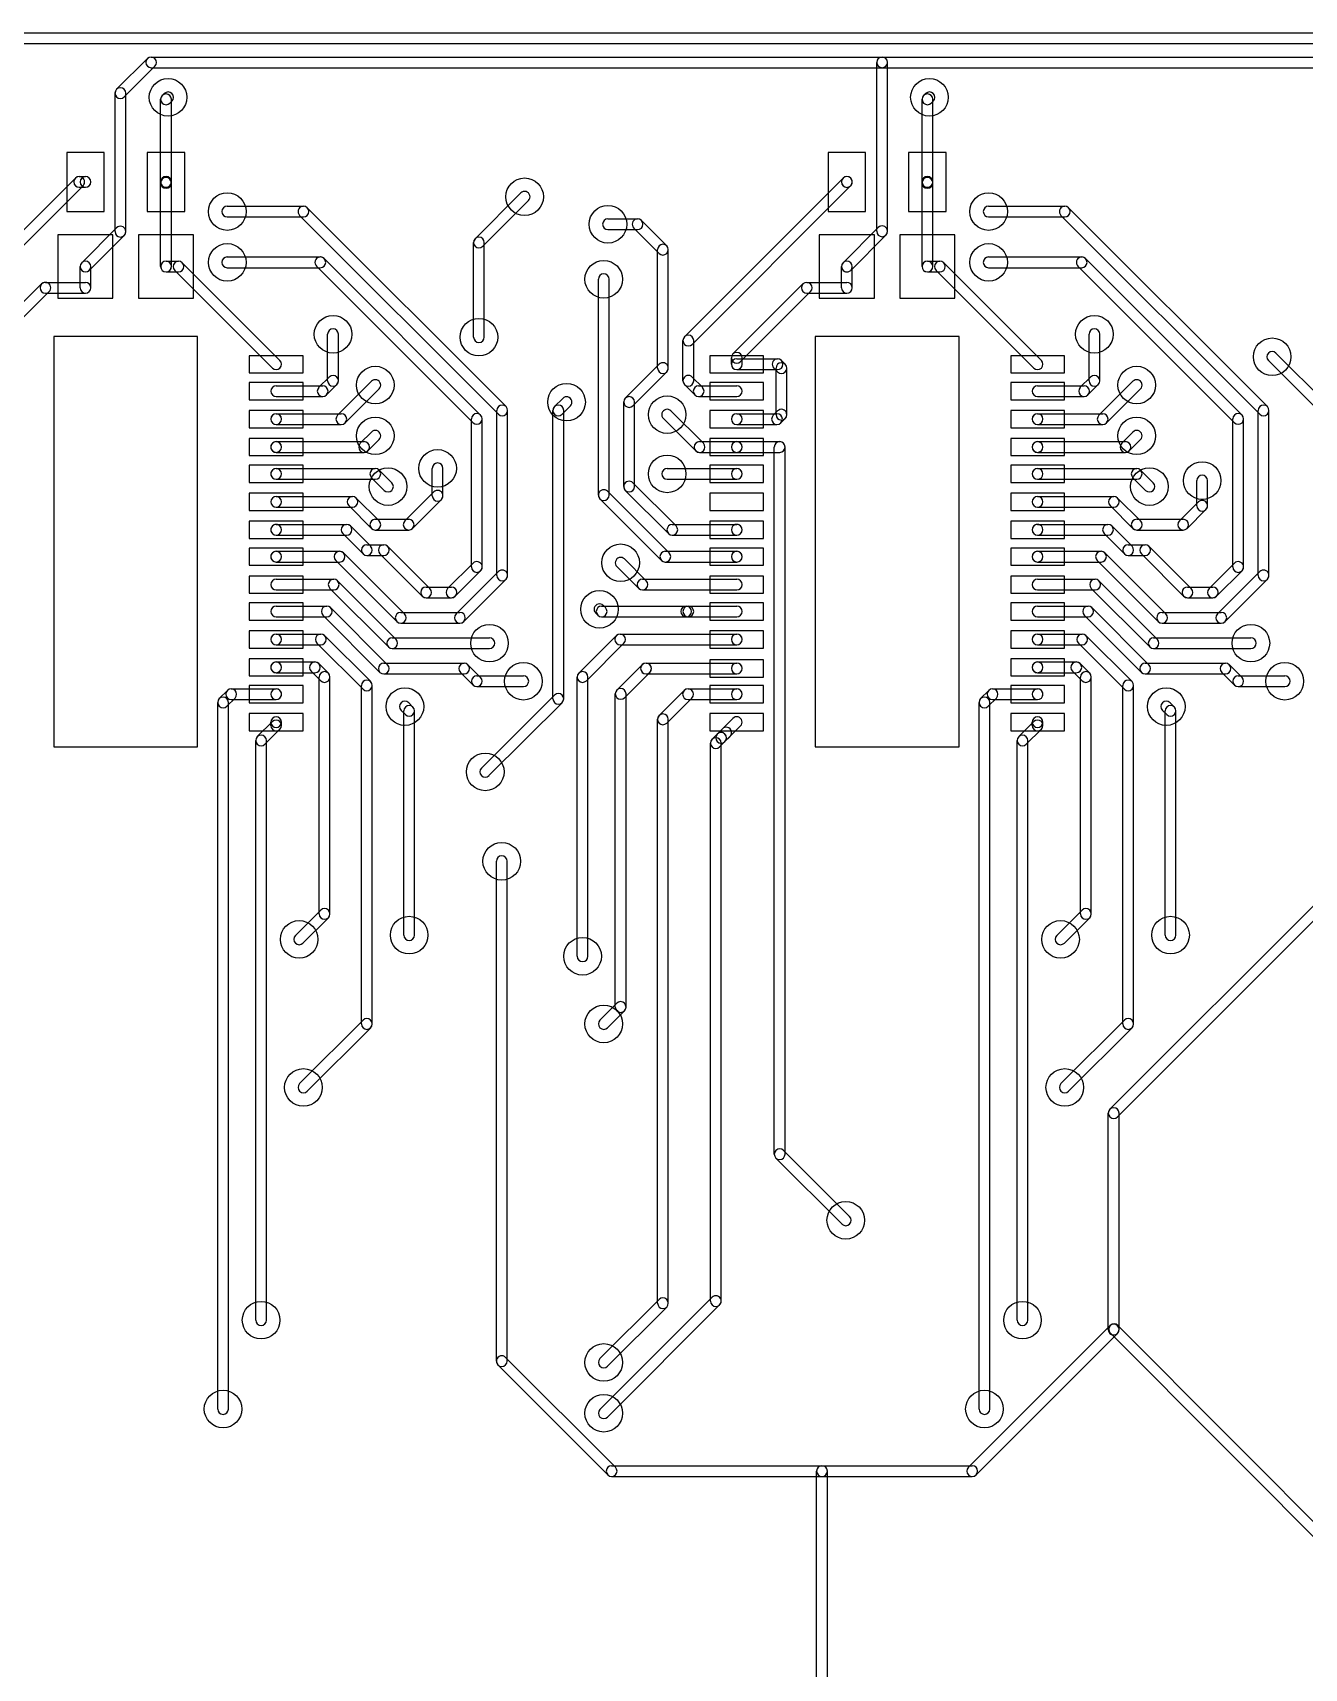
# Model space of a CAD drawing. Extents: x 67 to 209, y -168 to -95.
# Drawn here: x 101.8 to 131.86, y -133.63 to -94.97 of the extents above; entities that cross this region are included whole.
import ezdxf

# ---------------------------------------------------------------- set-up
doc = ezdxf.new("R2010")
doc.units = 0
doc.header["$MEASUREMENT"] = 0
doc.layers.add('BLACK', color=250, linetype='CONTINUOUS')

msp = doc.modelspace()

# ---------------------------------------------------------------- linework, layer by layer
at = {"layer": 'BLACK'}
for p, q in [((95.1, -94.973), (195.4, -94.973)), ((95.1, -95.227), (195.4, -95.227)), ((103.783, -96.3104), (104.511, -95.5847)), ((103.962, -96.4903), (104.69, -95.7646)), ((104.6, -95.5471), (121.881, -95.5471)), ((104.6, -95.8011), (121.881, -95.8011)), ((121.754, -99.6666), (121.754, -95.6741)), ((121.881, -95.5471), (139.246, -95.5471)), ((121.881, -95.8011), (139.246, -95.8011)), ((122.008, -99.6666), (122.008, -95.6741)), ((103.746, -99.6742), (103.746, -96.4009)), ((104, -99.6742), (104, -96.4009)), ((104.825, -98.5), (104.825, -96.5475)), ((104.91, -96.4098), (104.863, -96.4574)), ((105.089, -96.5901), (105.042, -96.6377)), ((105.079, -98.5), (105.079, -96.5475)), ((122.825, -98.5), (122.825, -96.5475)), ((122.91, -96.4098), (122.863, -96.4574)), ((123.089, -96.5901), (123.042, -96.6377)), ((123.079, -98.5), (123.079, -96.5475)), ((103.492, -97.8015), (102.603, -97.8015)), ((102.603, -97.8015), (102.603, -99.1985)), ((103.492, -99.1985), (103.492, -97.8015)), ((105.397, -97.8015), (104.508, -97.8015)), ((104.508, -97.8015), (104.508, -99.1985)), ((105.397, -99.1985), (105.397, -97.8015)), ((121.492, -97.8015), (120.603, -97.8015)), ((120.603, -97.8015), (120.603, -99.1985)), ((121.492, -99.1985), (121.492, -97.8015)), ((123.397, -97.8015), (122.508, -97.8015)), ((122.508, -97.8015), (122.508, -99.1985)), ((123.397, -99.1985), (123.397, -97.8015)), ((99.2102, -102.01), (102.81, -98.4102)), ((102.9, -98.373), (103.048, -98.373)), ((103.048, -98.373), (103.048, -98.373)), ((104.825, -98.5116), (104.825, -98.5)), ((104.825, -98.5116), (104.825, -98.5)), ((104.825, -98.5232), (104.825, -98.5116)), ((104.825, -98.5232), (104.825, -98.5116)), ((104.825, -98.5237), (104.825, -98.5232)), ((104.825, -98.5237), (104.825, -98.5232)), ((104.825, -100.5), (104.825, -98.5237)), ((104.826, -98.5111), (104.826, -98.5)), ((104.862, -98.4218), (104.863, -98.4213)), ((105.079, -98.5116), (105.079, -98.5)), ((105.079, -98.5116), (105.079, -98.5)), ((105.079, -98.5232), (105.079, -98.5116)), ((105.079, -98.5232), (105.079, -98.5116)), ((105.079, -98.5237), (105.079, -98.5232)), ((105.079, -98.5237), (105.079, -98.5232)), ((105.079, -100.5), (105.079, -98.5237)), ((105.08, -98.5111), (105.08, -98.5)), ((117.21, -102.158), (120.958, -98.4107)), ((120.921, -98.5005), (120.921, -98.5)), ((120.958, -98.4107), (120.958, -98.4102)), ((121.175, -98.5005), (121.175, -98.5)), ((122.825, -98.5116), (122.825, -98.5)), ((122.825, -98.5116), (122.825, -98.5)), ((122.825, -98.5232), (122.825, -98.5116)), ((122.825, -98.5232), (122.825, -98.5116)), ((122.825, -98.5237), (122.825, -98.5232)), ((122.825, -98.5237), (122.825, -98.5232)), ((122.825, -100.5), (122.825, -98.5237)), ((122.826, -98.5111), (122.826, -98.5)), ((122.862, -98.4218), (122.863, -98.4213)), ((123.079, -98.5116), (123.079, -98.5)), ((123.079, -98.5116), (123.079, -98.5)), ((123.079, -98.5232), (123.079, -98.5116)), ((123.079, -98.5232), (123.079, -98.5116)), ((123.079, -98.5237), (123.079, -98.5232)), ((123.079, -98.5237), (123.079, -98.5232)), ((123.079, -100.5), (123.079, -98.5237)), ((123.08, -98.5111), (123.08, -98.5)), ((99.3898, -102.19), (102.99, -98.5898)), ((102.9, -98.627), (103.048, -98.627)), ((103.048, -98.627), (103.048, -98.627)), ((105.042, -98.6014), (105.042, -98.6009)), ((112.26, -99.8411), (113.34, -98.761)), ((112.44, -100.021), (113.52, -98.9406)), ((117.39, -102.338), (121.137, -98.5903)), ((121.137, -98.5903), (121.138, -98.5898)), ((123.042, -98.6014), (123.042, -98.6009)), ((102.603, -99.1985), (103.492, -99.1985)), ((104.508, -99.1985), (105.397, -99.1985)), ((106.4, -99.073), (108.2, -99.073)), ((106.4, -99.327), (108.2, -99.327)), ((112.81, -103.99), (108.11, -99.2898)), ((112.99, -103.81), (108.29, -99.1102)), ((120.603, -99.1985), (121.492, -99.1985)), ((122.508, -99.1985), (123.397, -99.1985)), ((124.4, -99.073), (126.2, -99.073)), ((124.4, -99.327), (126.2, -99.327)), ((130.81, -103.99), (126.11, -99.2898)), ((130.99, -103.81), (126.29, -99.1102)), ((102.958, -100.41), (103.783, -99.5846)), ((115.4, -99.373), (116.1, -99.373)), ((115.4, -99.627), (116.1, -99.627)), ((116.61, -100.19), (116.01, -99.5898)), ((116.79, -100.01), (116.19, -99.4102)), ((121.79, -99.5763), (120.959, -100.411)), ((103.698, -99.7507), (102.397, -99.7507)), ((102.397, -99.7507), (102.397, -101.249)), ((103.138, -100.59), (103.963, -99.7642)), ((103.698, -101.249), (103.698, -99.7507)), ((105.603, -99.7507), (104.302, -99.7507)), ((104.302, -99.7507), (104.302, -101.249)), ((105.603, -101.249), (105.603, -99.7507)), ((112.223, -102.168), (112.223, -99.931)), ((112.477, -102.168), (112.477, -99.931)), ((116.573, -102.9), (116.573, -100.1)), ((116.827, -102.9), (116.827, -100.1)), ((121.698, -99.7507), (120.397, -99.7507)), ((120.397, -99.7507), (120.397, -101.249)), ((121.97, -99.7556), (121.139, -100.59)), ((121.698, -101.249), (121.698, -99.7507)), ((123.603, -99.7507), (122.302, -99.7507)), ((122.302, -99.7507), (122.302, -101.249)), ((123.603, -101.249), (123.603, -99.7507)), ((102.921, -101), (102.921, -100.5)), ((103.048, -100.373), (103.048, -100.373)), ((103.175, -101), (103.175, -100.5)), ((104.952, -100.373), (104.953, -100.373)), ((104.953, -100.373), (105.247, -100.373)), ((105.337, -100.41), (107.646, -102.719)), ((106.4, -100.273), (108.6, -100.273)), ((112.21, -104.19), (108.51, -100.49)), ((112.39, -104.01), (108.69, -100.31)), ((120.921, -101), (120.921, -100.5)), ((121.048, -100.373), (121.048, -100.373)), ((121.175, -101), (121.175, -100.5)), ((122.952, -100.373), (122.953, -100.373)), ((122.953, -100.373), (123.247, -100.373)), ((123.337, -100.41), (125.646, -102.719)), ((124.4, -100.273), (126.6, -100.273)), ((130.21, -104.19), (126.51, -100.49)), ((130.39, -104.01), (126.69, -100.31)), ((102.1, -100.873), (103.048, -100.873)), ((103.048, -100.627), (103.048, -100.627)), ((104.952, -100.627), (104.953, -100.627)), ((104.953, -100.627), (105.247, -100.627)), ((105.157, -100.59), (107.466, -102.899)), ((106.4, -100.527), (108.6, -100.527)), ((115.173, -105.9), (115.173, -100.8)), ((115.427, -105.9), (115.427, -100.8)), ((120.1, -100.873), (121.048, -100.873)), ((121.048, -100.627), (121.048, -100.627)), ((122.952, -100.627), (122.953, -100.627)), ((122.953, -100.627), (123.247, -100.627)), ((123.157, -100.59), (125.466, -102.899)), ((124.4, -100.527), (126.6, -100.527)), ((100.354, -102.566), (102.01, -100.91)), ((100.534, -102.746), (102.19, -101.09)), ((102.1, -101.127), (103.048, -101.127)), ((102.397, -101.249), (103.698, -101.249)), ((104.302, -101.249), (105.603, -101.249)), ((120.01, -100.91), (118.354, -102.566)), ((120.19, -101.09), (118.534, -102.746)), ((120.1, -101.127), (121.048, -101.127)), ((120.397, -101.249), (121.698, -101.249)), ((122.302, -101.249), (123.603, -101.249)), ((105.7, -102.15), (102.3, -102.15)), ((102.3, -102.15), (102.3, -111.85)), ((105.7, -111.85), (105.7, -102.15)), ((108.773, -103.2), (108.773, -102.1)), ((109.027, -103.2), (109.027, -102.1)), ((117.173, -103.2), (117.173, -102.248)), ((117.427, -103.2), (117.427, -102.248)), ((123.7, -102.15), (120.3, -102.15)), ((120.3, -102.15), (120.3, -111.85)), ((123.7, -111.85), (123.7, -102.15)), ((126.773, -103.2), (126.773, -102.1)), ((127.027, -103.2), (127.027, -102.1)), ((108.191, -102.606), (106.921, -102.606)), ((106.921, -102.606), (106.921, -103.012)), ((108.191, -103.012), (108.191, -102.606)), ((115.81, -103.61), (116.61, -102.81)), ((119.079, -102.606), (117.809, -102.606)), ((117.809, -102.606), (117.809, -103.012)), ((118.317, -102.809), (118.317, -102.656)), ((118.444, -102.682), (119.409, -102.682)), ((118.571, -102.809), (118.571, -102.656)), ((119.079, -103.012), (119.079, -102.606)), ((119.59, -102.81), (119.499, -102.719)), ((126.191, -102.606), (124.921, -102.606)), ((124.921, -102.606), (124.921, -103.012)), ((126.191, -103.012), (126.191, -102.606)), ((131.013, -102.723), (132.203, -103.909)), ((131.192, -102.543), (132.382, -103.729)), ((106.921, -103.012), (108.191, -103.012)), ((108.81, -103.11), (108.566, -103.354)), ((115.99, -103.79), (116.79, -102.99)), ((117.634, -103.354), (117.39, -103.11)), ((117.809, -103.012), (119.079, -103.012)), ((118.444, -102.936), (119.409, -102.936)), ((119.41, -102.99), (119.319, -102.899)), ((119.373, -104), (119.373, -102.9)), ((119.627, -104), (119.627, -102.9)), ((124.921, -103.012), (126.191, -103.012)), ((126.81, -103.11), (126.566, -103.354)), ((108.191, -103.241), (106.921, -103.241)), ((106.921, -103.241), (106.921, -103.647)), ((107.556, -103.317), (108.656, -103.317)), ((107.556, -103.571), (108.656, -103.571)), ((108.191, -103.647), (108.191, -103.241)), ((108.99, -103.29), (108.746, -103.534)), ((109.006, -104.014), (109.81, -103.21)), ((109.186, -104.194), (109.99, -103.39)), ((117.454, -103.534), (117.21, -103.29)), ((117.544, -103.317), (118.444, -103.317)), ((117.544, -103.571), (118.444, -103.571)), ((119.079, -103.241), (117.809, -103.241)), ((117.809, -103.241), (117.809, -103.647)), ((119.079, -103.647), (119.079, -103.241)), ((126.191, -103.241), (124.921, -103.241)), ((124.921, -103.241), (124.921, -103.647)), ((125.556, -103.317), (126.656, -103.317)), ((125.556, -103.571), (126.656, -103.571)), ((126.191, -103.647), (126.191, -103.241)), ((126.99, -103.29), (126.746, -103.534)), ((127.006, -104.014), (127.81, -103.21)), ((127.186, -104.194), (127.99, -103.39)), ((106.921, -103.647), (108.191, -103.647)), ((108.191, -103.901), (106.921, -103.901)), ((106.921, -103.901), (106.921, -104.308)), ((107.556, -103.977), (107.556, -103.977)), ((107.556, -103.977), (109.096, -103.977)), ((108.191, -104.308), (108.191, -103.901)), ((112.773, -107.8), (112.773, -103.9)), ((113.027, -107.8), (113.027, -103.9)), ((114.099, -110.716), (114.099, -103.899)), ((114.136, -103.809), (114.331, -103.614)), ((114.316, -103.989), (114.511, -103.794)), ((114.353, -110.716), (114.353, -103.899)), ((115.773, -105.7), (115.773, -103.7)), ((116.027, -105.7), (116.027, -103.7)), ((117.655, -104.675), (116.89, -103.91)), ((117.809, -103.647), (119.079, -103.647)), ((119.079, -103.901), (117.809, -103.901)), ((117.809, -103.901), (117.809, -104.308)), ((118.444, -103.977), (119.396, -103.977)), ((119.079, -104.308), (119.079, -103.901)), ((119.306, -104.014), (119.41, -103.91)), ((124.921, -103.647), (126.191, -103.647)), ((126.191, -103.901), (124.921, -103.901)), ((124.921, -103.901), (124.921, -104.308)), ((125.556, -103.977), (125.556, -103.977)), ((125.556, -103.977), (127.096, -103.977)), ((126.191, -104.308), (126.191, -103.901)), ((130.773, -107.8), (130.773, -103.9)), ((131.027, -107.8), (131.027, -103.9)), ((106.921, -104.308), (108.191, -104.308)), ((107.467, -104.014), (107.466, -104.015)), ((107.556, -104.231), (107.556, -104.231)), ((107.556, -104.231), (109.096, -104.231)), ((107.646, -104.194), (107.646, -104.194)), ((112.173, -107.6), (112.173, -104.1)), ((112.427, -107.6), (112.427, -104.1)), ((117.475, -104.855), (116.71, -104.09)), ((117.809, -104.308), (119.079, -104.308)), ((118.317, -104.104), (118.317, -104.104)), ((118.444, -104.231), (119.396, -104.231)), ((118.571, -104.104), (118.571, -104.104)), ((119.486, -104.194), (119.59, -104.09)), ((124.921, -104.308), (126.191, -104.308)), ((125.467, -104.014), (125.466, -104.015)), ((125.556, -104.231), (125.556, -104.231)), ((125.556, -104.231), (127.096, -104.231)), ((125.646, -104.194), (125.646, -104.194)), ((130.173, -107.6), (130.173, -104.1)), ((130.427, -107.6), (130.427, -104.1)), ((108.191, -104.562), (106.921, -104.562)), ((106.921, -104.562), (106.921, -104.968)), ((107.556, -104.638), (107.556, -104.638)), ((107.556, -104.638), (109.635, -104.638)), ((107.646, -104.675), (107.646, -104.675)), ((108.191, -104.968), (108.191, -104.562)), ((109.545, -104.675), (109.81, -104.41)), ((109.725, -104.855), (109.99, -104.59)), ((117.565, -104.638), (118.444, -104.638)), ((119.079, -104.562), (117.809, -104.562)), ((117.809, -104.562), (117.809, -104.968)), ((118.354, -104.675), (118.354, -104.675)), ((118.444, -104.638), (118.444, -104.638)), ((118.444, -104.638), (119.46, -104.638)), ((119.079, -104.968), (119.079, -104.562)), ((126.191, -104.562), (124.921, -104.562)), ((124.921, -104.562), (124.921, -104.968)), ((125.556, -104.638), (125.556, -104.638)), ((125.556, -104.638), (127.635, -104.638)), ((125.646, -104.675), (125.646, -104.675)), ((126.191, -104.968), (126.191, -104.562)), ((127.545, -104.675), (127.81, -104.41)), ((127.725, -104.855), (127.99, -104.59)), ((106.921, -104.968), (108.191, -104.968)), ((107.466, -104.855), (107.466, -104.855)), ((107.556, -104.892), (107.556, -104.892)), ((107.556, -104.892), (109.635, -104.892)), ((117.565, -104.892), (118.444, -104.892)), ((117.809, -104.968), (119.079, -104.968)), ((118.444, -104.892), (118.444, -104.892)), ((118.444, -104.892), (119.46, -104.892)), ((118.534, -104.855), (118.534, -104.855)), ((119.333, -121.478), (119.333, -104.765)), ((119.587, -121.478), (119.587, -104.765)), ((124.921, -104.968), (126.191, -104.968)), ((125.466, -104.855), (125.466, -104.855)), ((125.556, -104.892), (125.556, -104.892)), ((125.556, -104.892), (127.635, -104.892)), ((108.191, -105.197), (106.921, -105.197)), ((106.921, -105.197), (106.921, -105.603)), ((107.466, -105.49), (107.466, -105.49)), ((107.556, -105.273), (107.556, -105.273)), ((107.556, -105.273), (109.9, -105.273)), ((107.556, -105.527), (107.556, -105.527)), ((107.556, -105.527), (109.9, -105.527)), ((107.646, -105.31), (107.646, -105.31)), ((108.191, -105.603), (108.191, -105.197)), ((109.81, -105.49), (110.11, -105.79)), ((109.99, -105.31), (110.29, -105.61)), ((111.246, -105.916), (111.246, -105.269)), ((111.5, -105.916), (111.5, -105.269)), ((116.8, -105.273), (118.444, -105.273)), ((116.8, -105.527), (118.444, -105.527)), ((119.079, -105.197), (117.809, -105.197)), ((117.809, -105.197), (117.809, -105.603)), ((118.354, -105.31), (118.354, -105.31)), ((118.444, -105.273), (118.444, -105.273)), ((118.444, -105.527), (118.444, -105.527)), ((118.534, -105.49), (118.534, -105.49)), ((119.079, -105.603), (119.079, -105.197)), ((126.191, -105.197), (124.921, -105.197)), ((124.921, -105.197), (124.921, -105.603)), ((125.466, -105.49), (125.466, -105.49)), ((125.556, -105.273), (125.556, -105.273)), ((125.556, -105.273), (127.9, -105.273)), ((125.556, -105.527), (125.556, -105.527)), ((125.556, -105.527), (127.9, -105.527)), ((125.646, -105.31), (125.646, -105.31)), ((126.191, -105.603), (126.191, -105.197)), ((127.81, -105.49), (128.11, -105.79)), ((127.99, -105.31), (128.29, -105.61)), ((106.921, -105.603), (108.191, -105.603)), ((108.191, -105.857), (106.921, -105.857)), ((106.921, -105.857), (106.921, -106.263)), ((108.191, -106.263), (108.191, -105.857)), ((110.599, -106.51), (111.283, -105.826)), ((116.846, -107.266), (115.39, -105.81)), ((116.831, -106.811), (115.81, -105.79)), ((117.011, -106.631), (115.99, -105.61)), ((117.809, -105.603), (119.079, -105.603)), ((119.079, -105.857), (117.809, -105.857)), ((117.809, -105.857), (117.809, -106.263)), ((119.079, -106.263), (119.079, -105.857)), ((124.921, -105.603), (126.191, -105.603)), ((126.191, -105.857), (124.921, -105.857)), ((124.921, -105.857), (124.921, -106.263)), ((126.191, -106.263), (126.191, -105.857)), ((129.321, -106.152), (129.321, -105.558)), ((129.575, -106.152), (129.575, -105.558)), ((106.921, -106.263), (108.191, -106.263)), ((107.466, -105.97), (107.466, -105.97)), ((107.556, -105.933), (107.556, -105.933)), ((107.556, -105.933), (109.36, -105.933)), ((107.556, -106.187), (107.556, -106.187)), ((107.556, -106.187), (109.36, -106.187)), ((107.646, -106.15), (107.646, -106.15)), ((109.27, -106.15), (109.81, -106.69)), ((109.45, -105.97), (109.99, -106.51)), ((110.779, -106.69), (111.463, -106.006)), ((116.666, -107.446), (115.21, -105.99)), ((117.809, -106.263), (119.079, -106.263)), ((124.921, -106.263), (126.191, -106.263)), ((125.466, -105.97), (125.466, -105.97)), ((125.556, -105.933), (125.556, -105.933)), ((125.556, -105.933), (127.36, -105.933)), ((125.556, -106.187), (125.556, -106.187)), ((125.556, -106.187), (127.36, -106.187)), ((125.646, -106.15), (125.646, -106.15)), ((127.27, -106.15), (127.81, -106.69)), ((127.45, -105.97), (127.99, -106.51)), ((128.91, -106.51), (129.358, -106.062)), ((129.09, -106.69), (129.538, -106.242)), ((108.191, -106.517), (106.921, -106.517)), ((106.921, -106.517), (106.921, -106.924)), ((107.556, -106.594), (107.556, -106.594)), ((107.556, -106.594), (109.221, -106.594)), ((107.646, -106.631), (107.646, -106.631)), ((108.191, -106.924), (108.191, -106.517)), ((109.311, -106.631), (109.79, -107.11)), ((109.9, -106.473), (110.689, -106.473)), ((116.921, -106.594), (118.444, -106.594)), ((119.079, -106.517), (117.809, -106.517)), ((117.809, -106.517), (117.809, -106.924)), ((118.354, -106.631), (118.354, -106.631)), ((118.444, -106.594), (118.444, -106.594)), ((119.079, -106.924), (119.079, -106.517)), ((126.191, -106.517), (124.921, -106.517)), ((124.921, -106.517), (124.921, -106.924)), ((125.556, -106.594), (125.556, -106.594)), ((125.556, -106.594), (127.221, -106.594)), ((125.646, -106.631), (125.646, -106.631)), ((126.191, -106.924), (126.191, -106.517)), ((127.311, -106.631), (127.79, -107.11)), ((127.9, -106.473), (129, -106.473)), ((106.921, -106.924), (108.191, -106.924)), ((107.467, -106.811), (107.466, -106.81)), ((107.556, -106.848), (107.556, -106.848)), ((107.556, -106.848), (109.221, -106.848)), ((109.131, -106.811), (109.61, -107.29)), ((109.7, -107.073), (110.1, -107.073)), ((109.9, -106.727), (110.689, -106.727)), ((116.921, -106.848), (118.444, -106.848)), ((117.809, -106.924), (119.079, -106.924)), ((118.444, -106.848), (118.444, -106.848)), ((118.533, -106.811), (118.534, -106.81)), ((124.921, -106.924), (126.191, -106.924)), ((125.467, -106.811), (125.466, -106.81)), ((125.556, -106.848), (125.556, -106.848)), ((125.556, -106.848), (127.221, -106.848)), ((127.131, -106.811), (127.61, -107.29)), ((127.7, -107.073), (128.1, -107.073)), ((127.9, -106.727), (129, -106.727)), ((108.191, -107.152), (106.921, -107.152)), ((106.921, -107.152), (106.921, -107.559)), ((107.467, -107.446), (107.466, -107.445)), ((107.556, -107.229), (107.556, -107.229)), ((107.556, -107.229), (109.056, -107.229)), ((107.646, -107.266), (107.646, -107.266)), ((108.191, -107.559), (108.191, -107.152)), ((108.966, -107.446), (110.41, -108.89)), ((109.146, -107.266), (110.59, -108.71)), ((109.7, -107.327), (110.1, -107.327)), ((110.01, -107.29), (111.01, -108.29)), ((110.19, -107.11), (111.19, -108.11)), ((116.306, -107.926), (115.79, -107.41)), ((116.756, -107.229), (118.444, -107.229)), ((119.079, -107.152), (117.809, -107.152)), ((117.809, -107.152), (117.809, -107.559)), ((118.354, -107.266), (118.354, -107.266)), ((118.444, -107.229), (118.444, -107.229)), ((118.533, -107.446), (118.534, -107.445)), ((119.079, -107.559), (119.079, -107.152)), ((126.191, -107.152), (124.921, -107.152)), ((124.921, -107.152), (124.921, -107.559)), ((125.467, -107.446), (125.466, -107.445)), ((125.556, -107.229), (125.556, -107.229)), ((125.556, -107.229), (127.056, -107.229)), ((125.646, -107.266), (125.646, -107.266)), ((126.191, -107.559), (126.191, -107.152)), ((126.966, -107.446), (128.41, -108.89)), ((127.146, -107.266), (128.59, -108.71)), ((127.7, -107.327), (128.1, -107.327)), ((128.01, -107.29), (129.01, -108.29)), ((128.19, -107.11), (129.19, -108.11)), ((106.921, -107.559), (108.191, -107.559)), ((108.191, -107.813), (106.921, -107.813)), ((106.921, -107.813), (106.921, -108.219)), ((107.556, -107.483), (107.556, -107.483)), ((107.556, -107.483), (109.056, -107.483)), ((108.191, -108.219), (108.191, -107.813)), ((111.61, -108.11), (112.21, -107.51)), ((111.79, -108.29), (112.39, -107.69)), ((111.81, -108.71), (112.81, -107.71)), ((116.126, -108.106), (115.61, -107.59)), ((116.756, -107.483), (118.444, -107.483)), ((117.809, -107.559), (119.079, -107.559)), ((119.079, -107.813), (117.809, -107.813)), ((117.809, -107.813), (117.809, -108.219)), ((118.444, -107.483), (118.444, -107.483)), ((119.079, -108.219), (119.079, -107.813)), ((124.921, -107.559), (126.191, -107.559)), ((126.191, -107.813), (124.921, -107.813)), ((124.921, -107.813), (124.921, -108.219)), ((125.556, -107.483), (125.556, -107.483)), ((125.556, -107.483), (127.056, -107.483)), ((126.191, -108.219), (126.191, -107.813)), ((129.61, -108.11), (130.21, -107.51)), ((129.79, -108.29), (130.39, -107.69)), ((129.81, -108.71), (130.81, -107.71)), ((106.921, -108.219), (108.191, -108.219)), ((107.556, -107.889), (108.916, -107.889)), ((107.556, -108.143), (108.916, -108.143)), ((108.826, -108.106), (110.21, -109.49)), ((109.006, -107.926), (110.39, -109.31)), ((111.1, -108.073), (111.7, -108.073)), ((111.99, -108.89), (112.99, -107.89)), ((116.216, -107.889), (118.444, -107.889)), ((116.216, -108.143), (118.444, -108.143)), ((117.809, -108.219), (119.079, -108.219)), ((124.921, -108.219), (126.191, -108.219)), ((125.556, -107.889), (126.916, -107.889)), ((125.556, -108.143), (126.916, -108.143)), ((126.826, -108.106), (128.21, -109.49)), ((127.006, -107.926), (128.39, -109.31)), ((129.1, -108.073), (129.7, -108.073)), ((129.99, -108.89), (130.99, -107.89)), ((108.191, -108.448), (106.921, -108.448)), ((106.921, -108.448), (106.921, -108.854)), ((107.556, -108.524), (108.751, -108.524)), ((108.191, -108.854), (108.191, -108.448)), ((108.841, -108.561), (110.19, -109.91)), ((111.1, -108.327), (111.7, -108.327)), ((115.251, -108.524), (117.249, -108.524)), ((115.341, -108.561), (115.29, -108.51)), ((117.249, -108.524), (117.3, -108.524)), ((117.249, -108.524), (117.3, -108.524)), ((117.3, -108.524), (118.444, -108.524)), ((117.3, -108.524), (118.444, -108.524)), ((119.079, -108.448), (117.809, -108.448)), ((117.809, -108.448), (117.809, -108.854)), ((119.079, -108.854), (119.079, -108.448)), ((126.191, -108.448), (124.921, -108.448)), ((124.921, -108.448), (124.921, -108.854)), ((125.556, -108.524), (126.751, -108.524)), ((126.191, -108.854), (126.191, -108.448)), ((126.841, -108.561), (128.19, -109.91)), ((129.1, -108.327), (129.7, -108.327)), ((106.921, -108.854), (108.191, -108.854)), ((107.556, -108.778), (108.751, -108.778)), ((108.661, -108.741), (110.01, -110.09)), ((110.5, -108.673), (111.9, -108.673)), ((110.5, -108.927), (111.9, -108.927)), ((115.161, -108.741), (115.11, -108.69)), ((115.251, -108.778), (117.249, -108.778)), ((117.249, -108.778), (117.3, -108.778)), ((117.249, -108.778), (117.3, -108.778)), ((117.3, -108.778), (118.444, -108.778)), ((117.3, -108.778), (118.444, -108.778)), ((117.809, -108.854), (119.079, -108.854)), ((124.921, -108.854), (126.191, -108.854)), ((125.556, -108.778), (126.751, -108.778)), ((126.661, -108.741), (128.01, -110.09)), ((128.5, -108.673), (129.9, -108.673)), ((128.5, -108.927), (129.9, -108.927)), ((108.191, -109.108), (106.921, -109.108)), ((106.921, -109.108), (106.921, -109.515)), ((107.467, -109.221), (107.466, -109.222)), ((107.556, -109.184), (107.556, -109.184)), ((107.556, -109.184), (108.611, -109.184)), ((108.191, -109.515), (108.191, -109.108)), ((108.701, -109.221), (109.79, -110.31)), ((110.3, -109.273), (112.6, -109.273)), ((115.599, -109.221), (114.71, -110.11)), ((115.689, -109.184), (118.444, -109.184)), ((119.079, -109.108), (117.809, -109.108)), ((117.809, -109.108), (117.809, -109.515)), ((118.444, -109.184), (118.444, -109.184)), ((118.533, -109.221), (118.534, -109.222)), ((119.079, -109.515), (119.079, -109.108)), ((126.191, -109.108), (124.921, -109.108)), ((124.921, -109.108), (124.921, -109.515)), ((125.467, -109.221), (125.466, -109.222)), ((125.556, -109.184), (125.556, -109.184)), ((125.556, -109.184), (126.611, -109.184)), ((126.191, -109.515), (126.191, -109.108)), ((126.701, -109.221), (127.79, -110.31)), ((128.3, -109.273), (130.6, -109.273)), ((106.921, -109.515), (108.191, -109.515)), ((108.191, -109.769), (106.921, -109.769)), ((106.921, -109.769), (106.921, -110.175)), ((107.556, -109.438), (107.556, -109.438)), ((107.556, -109.438), (108.611, -109.438)), ((107.646, -109.401), (107.646, -109.401)), ((108.191, -110.175), (108.191, -109.769)), ((108.521, -109.401), (109.61, -110.49)), ((110.3, -109.527), (112.6, -109.527)), ((115.779, -109.401), (114.89, -110.29)), ((115.689, -109.438), (118.444, -109.438)), ((117.809, -109.515), (119.079, -109.515)), ((118.354, -109.401), (118.354, -109.401)), ((118.444, -109.438), (118.444, -109.438)), ((124.921, -109.515), (126.191, -109.515)), ((126.191, -109.769), (124.921, -109.769)), ((124.921, -109.769), (124.921, -110.175)), ((125.556, -109.438), (125.556, -109.438)), ((125.556, -109.438), (126.611, -109.438)), ((125.646, -109.401), (125.646, -109.401)), ((126.191, -110.175), (126.191, -109.769)), ((126.521, -109.401), (127.61, -110.49)), ((128.3, -109.527), (130.6, -109.527)), ((107.466, -110.062), (107.466, -110.062)), ((107.556, -109.845), (107.556, -109.845)), ((107.556, -109.845), (108.472, -109.845)), ((107.556, -110.099), (107.556, -110.099)), ((107.556, -110.099), (108.472, -110.099)), ((107.646, -109.882), (107.646, -109.882)), ((108.382, -110.062), (108.61, -110.29)), ((108.562, -109.882), (108.79, -110.11)), ((110.1, -109.873), (112, -109.873)), ((110.1, -110.127), (112, -110.127)), ((111.91, -110.09), (112.21, -110.39)), ((112.09, -109.91), (112.39, -110.21)), ((116.21, -109.91), (115.61, -110.51)), ((116.39, -110.09), (115.79, -110.69)), ((116.173, -110), (116.173, -109.997)), ((116.3, -109.87), (118.444, -109.87)), ((116.3, -110.124), (118.444, -110.124)), ((116.427, -110), (116.427, -109.997)), ((119.079, -109.794), (117.809, -109.794)), ((117.809, -109.794), (117.809, -110.2)), ((118.354, -110.087), (118.354, -110.087)), ((118.444, -109.87), (118.444, -109.87)), ((118.444, -110.124), (118.444, -110.124)), ((118.534, -109.907), (118.534, -109.907)), ((119.079, -110.2), (119.079, -109.794)), ((125.466, -110.062), (125.466, -110.062)), ((125.556, -109.845), (125.556, -109.845)), ((125.556, -109.845), (126.472, -109.845)), ((125.556, -110.099), (125.556, -110.099)), ((125.556, -110.099), (126.472, -110.099)), ((125.646, -109.882), (125.646, -109.882)), ((126.382, -110.062), (126.61, -110.29)), ((126.562, -109.882), (126.79, -110.11)), ((128.1, -109.873), (130, -109.873)), ((128.1, -110.127), (130, -110.127)), ((129.91, -110.09), (130.21, -110.39)), ((130.09, -109.91), (130.39, -110.21)), ((106.403, -110.517), (106.21, -110.71)), ((106.493, -110.48), (107.556, -110.48)), ((106.921, -110.175), (108.191, -110.175)), ((108.191, -110.404), (106.921, -110.404)), ((106.921, -110.404), (106.921, -110.81)), ((107.466, -110.517), (107.466, -110.517)), ((107.556, -110.48), (107.556, -110.48)), ((108.191, -110.81), (108.191, -110.404)), ((108.573, -115.8), (108.573, -110.2)), ((108.827, -115.8), (108.827, -110.2)), ((109.573, -118.4), (109.573, -110.4)), ((109.827, -118.4), (109.827, -110.4)), ((112.3, -110.173), (113.4, -110.173)), ((112.3, -110.427), (113.4, -110.427)), ((114.673, -116.8), (114.673, -110.2)), ((114.927, -116.8), (114.927, -110.2)), ((117.203, -110.517), (116.61, -111.11)), ((117.293, -110.48), (118.444, -110.48)), ((117.809, -110.2), (119.079, -110.2)), ((119.079, -110.404), (117.809, -110.404)), ((117.809, -110.404), (117.809, -110.81)), ((118.354, -110.517), (118.354, -110.517)), ((118.444, -110.48), (118.444, -110.48)), ((119.079, -110.81), (119.079, -110.404)), ((124.403, -110.517), (124.21, -110.71)), ((124.493, -110.48), (125.556, -110.48)), ((124.921, -110.175), (126.191, -110.175)), ((126.191, -110.404), (124.921, -110.404)), ((124.921, -110.404), (124.921, -110.81)), ((125.466, -110.517), (125.466, -110.517)), ((125.556, -110.48), (125.556, -110.48)), ((126.191, -110.81), (126.191, -110.404)), ((126.573, -115.8), (126.573, -110.2)), ((126.827, -115.8), (126.827, -110.2)), ((127.573, -118.4), (127.573, -110.4)), ((127.827, -118.4), (127.827, -110.4)), ((130.3, -110.173), (131.4, -110.173)), ((130.3, -110.427), (131.4, -110.427)), ((106.173, -127.5), (106.173, -110.8)), ((106.583, -110.697), (106.39, -110.89)), ((106.427, -127.5), (106.427, -110.8)), ((106.493, -110.734), (107.556, -110.734)), ((106.921, -110.81), (108.191, -110.81)), ((107.556, -110.734), (107.556, -110.734)), ((107.646, -110.697), (107.646, -110.697)), ((110.69, -110.81), (110.79, -110.91)), ((112.408, -112.351), (114.138, -110.627)), ((112.587, -112.531), (114.317, -110.807)), ((115.573, -118), (115.573, -110.6)), ((115.827, -118), (115.827, -110.6)), ((117.383, -110.697), (116.79, -111.29)), ((117.293, -110.734), (118.444, -110.734)), ((117.809, -110.81), (119.079, -110.81)), ((118.444, -110.734), (118.444, -110.734)), ((118.534, -110.697), (118.534, -110.697)), ((124.173, -127.5), (124.173, -110.8)), ((124.583, -110.697), (124.39, -110.89)), ((124.427, -127.5), (124.427, -110.8)), ((124.493, -110.734), (125.556, -110.734)), ((124.921, -110.81), (126.191, -110.81)), ((125.556, -110.734), (125.556, -110.734)), ((125.646, -110.697), (125.646, -110.697)), ((128.69, -110.81), (128.79, -110.91)), ((108.191, -111.064), (106.921, -111.064)), ((106.921, -111.064), (106.921, -111.47)), ((107.466, -111.254), (107.11, -111.61)), ((107.429, -111.344), (107.429, -111.267)), ((107.429, -111.267), (107.429, -111.267)), ((107.683, -111.344), (107.683, -111.267)), ((107.683, -111.267), (107.683, -111.267)), ((108.191, -111.47), (108.191, -111.064)), ((110.51, -110.99), (110.61, -111.09)), ((110.573, -116.3), (110.573, -111)), ((110.827, -116.3), (110.827, -111)), ((116.573, -125), (116.573, -111.2)), ((116.827, -125), (116.827, -111.2)), ((119.079, -111.064), (117.809, -111.064)), ((117.809, -111.064), (117.809, -111.47)), ((117.984, -111.548), (118.354, -111.177)), ((119.079, -111.47), (119.079, -111.064)), ((126.191, -111.064), (124.921, -111.064)), ((124.921, -111.064), (124.921, -111.47)), ((125.466, -111.254), (125.11, -111.61)), ((125.429, -111.344), (125.429, -111.267)), ((125.429, -111.267), (125.429, -111.267)), ((125.683, -111.344), (125.683, -111.267)), ((125.683, -111.267), (125.683, -111.267)), ((126.191, -111.47), (126.191, -111.064)), ((128.51, -110.99), (128.61, -111.09)), ((128.573, -116.3), (128.573, -111)), ((128.827, -116.3), (128.827, -111)), ((106.921, -111.47), (108.191, -111.47)), ((107.073, -125.4), (107.073, -111.7)), ((107.646, -111.434), (107.29, -111.79)), ((107.327, -125.4), (107.327, -111.7)), ((117.809, -111.47), (119.079, -111.47)), ((117.86, -111.671), (117.984, -111.548)), ((117.984, -111.548), (118.107, -111.424)), ((118.074, -111.511), (118.074, -111.511)), ((118.163, -111.727), (118.287, -111.604)), ((118.164, -111.727), (118.534, -111.357)), ((124.921, -111.47), (126.191, -111.47)), ((125.073, -125.4), (125.073, -111.7)), ((125.646, -111.434), (125.29, -111.79)), ((125.327, -125.4), (125.327, -111.7)), ((102.3, -111.85), (105.7, -111.85)), ((117.823, -124.95), (117.823, -111.761)), ((118.04, -111.851), (118.163, -111.727)), ((118.074, -111.765), (118.074, -111.765)), ((118.077, -124.95), (118.077, -111.761)), ((120.3, -111.85), (123.7, -111.85)), ((112.762, -126.369), (112.762, -114.555)), ((113.016, -126.369), (113.016, -114.555)), ((132.202, -115.481), (127.266, -120.416)), ((108.61, -115.71), (108.01, -116.31)), ((108.79, -115.89), (108.19, -116.49)), ((126.61, -115.71), (126.01, -116.31)), ((126.79, -115.89), (126.19, -116.49)), ((132.382, -115.661), (127.446, -120.596)), ((115.61, -117.91), (115.21, -118.31)), ((115.79, -118.09), (115.39, -118.49)), ((109.61, -118.31), (108.11, -119.81)), ((109.79, -118.49), (108.29, -119.99)), ((127.61, -118.31), (126.11, -119.81)), ((127.79, -118.49), (126.29, -119.99)), ((127.229, -125.623), (127.229, -120.506)), ((127.483, -125.623), (127.483, -120.506)), ((119.37, -121.568), (120.933, -123.13)), ((119.55, -121.388), (121.112, -122.95)), ((115.21, -127.51), (117.86, -124.86)), ((116.61, -124.91), (115.21, -126.31)), ((115.39, -127.69), (118.04, -125.04)), ((116.79, -125.09), (115.39, -126.49)), ((127.266, -125.533), (123.922, -128.877)), ((138.604, -136.712), (127.455, -125.524)), ((127.446, -125.713), (124.102, -129.057)), ((138.425, -136.891), (127.276, -125.703)), ((115.577, -128.877), (112.979, -126.279)), ((115.397, -129.057), (112.799, -126.459)), ((115.487, -128.84), (120.46, -128.84)), ((115.487, -129.094), (120.46, -129.094)), ((120.333, -141.221), (120.333, -128.967)), ((120.46, -128.84), (124.012, -128.84)), ((120.46, -129.094), (124.012, -129.094)), ((120.587, -141.221), (120.587, -128.967))]:
    msp.add_line(p, q, dxfattribs=at)
for centre in [(105, -96.5), (123, -96.5), (113.43, -98.8507), (106.4, -99.2), (124.4, -99.2), (115.4, -99.5), (106.4, -100.4), (124.4, -100.4), (115.3, -100.8), (108.9, -102.1), (126.9, -102.1), (112.35, -102.168), (131.103, -102.632), (109.9, -103.3), (127.9, -103.3), (114.421, -103.704), (116.8, -104), (109.9, -104.5), (127.9, -104.5), (111.373, -105.269), (116.8, -105.4), (129.448, -105.558), (110.2, -105.7), (128.2, -105.7), (115.7, -107.5), (115.2, -108.6), (112.6, -109.4), (130.6, -109.4), (113.4, -110.3), (131.4, -110.3), (110.6, -110.9), (128.6, -110.9), (112.499, -112.442), (112.889, -114.555), (108.1, -116.4), (110.7, -116.3), (126.1, -116.4), (128.7, -116.3), (114.8, -116.8), (115.3, -118.4), (108.2, -119.9), (126.2, -119.9), (121.022, -123.04), (107.2, -125.4), (125.2, -125.4), (115.3, -126.4), (106.3, -127.5), (115.3, -127.6), (124.3, -127.5)]:
    msp.add_circle(centre, 0.4445, dxfattribs=at)
for centre, start, end in [((104.6, -95.6741), 90, 270), ((104.601, -95.6747), 314.9, 494.9), ((121.881, -95.6741), 90, 270), ((121.881, -95.6741), 360, 540), ((121.881, -95.6741), 270, 450), ((103.872, -96.4003), 134.9, 314.9), ((103.873, -96.4009), 360, 540), ((104.952, -96.5475), 360, 540), ((104.952, -96.5475), 134.8, 314.8), ((105, -96.5), -45.2, 134.8), ((122.952, -96.5475), 360, 540), ((122.952, -96.5475), 134.8, 314.8), ((123, -96.5), -45.2, 134.8), ((102.9, -98.5), 90, 270), ((102.9, -98.5), 315, 495), ((103.048, -98.5), 90, 270), ((103.048, -98.5), 270, 450), ((103.048, -98.5), 270, 450), ((104.952, -98.5), 360, 540), ((104.952, -98.5), 360, 540), ((104.952, -98.5116), 360, 540), ((104.952, -98.5116), 360, 540), ((104.952, -98.5232), 360, 540), ((104.952, -98.5232), 360, 540), ((104.952, -98.5237), 360, 540), ((104.952, -98.5116), 135, 315), ((104.952, -98.5), 180, 360), ((104.952, -98.5116), 180, 360), ((104.952, -98.5116), 180, 360), ((104.952, -98.5232), 180, 360), ((104.952, -98.5232), 180, 360), ((104.952, -98.5237), 180, 360), ((104.952, -98.5237), 180, 360), ((104.953, -98.5), 360, 540), ((104.953, -98.5111), 180, 360), ((104.953, -98.5111), 315, 495), ((121.048, -98.5), 360, 540), ((121.048, -98.5005), 135, 315), ((121.048, -98.5005), 180, 360), ((121.048, -98.5), 315, 495), ((121.048, -98.5005), 315, 495), ((122.952, -98.5), 360, 540), ((122.952, -98.5), 360, 540), ((122.952, -98.5116), 360, 540), ((122.952, -98.5116), 360, 540), ((122.952, -98.5232), 360, 540), ((122.952, -98.5232), 360, 540), ((122.952, -98.5237), 360, 540), ((122.952, -98.5116), 135, 315), ((122.952, -98.5), 180, 360), ((122.952, -98.5116), 180, 360), ((122.952, -98.5116), 180, 360), ((122.952, -98.5232), 180, 360), ((122.952, -98.5232), 180, 360), ((122.952, -98.5237), 180, 360), ((122.952, -98.5237), 180, 360), ((122.953, -98.5), 360, 540), ((122.953, -98.5111), 180, 360), ((122.953, -98.5111), 315, 495), ((113.43, -98.8508), 315, 495), ((106.4, -99.2), 90, 270), ((108.2, -99.2), 405, 585), ((108.2, -99.2), 270, 450), ((124.4, -99.2), 90, 270), ((126.2, -99.2), 405, 585), ((126.2, -99.2), 270, 450), ((103.873, -99.6742), 180, 360), ((103.873, -99.6744), 315, 495), ((115.4, -99.5), 90, 270), ((116.1, -99.5), 405, 585), ((116.1, -99.5), 270, 450), ((121.881, -99.6666), 180, 360), ((121.88, -99.666), -44.9, 135.1), ((112.35, -99.931), 360, 540), ((112.35, -99.9309), 135, 315), ((116.7, -100.1), 360, 540), ((116.7, -100.1), 225, 405), ((103.048, -100.5), 90, 270), ((103.048, -100.5), 360, 540), ((103.048, -100.5), 135, 315), ((103.048, -100.5), 270, 450), ((104.952, -100.5), 90, 270), ((104.952, -100.5), 180, 360), ((104.953, -100.5), 90, 270), ((104.953, -100.5), 270, 450), ((105.247, -100.5), 45, 225), ((105.247, -100.5), 270, 450), ((106.4, -100.4), 90, 270), ((108.6, -100.4), 405, 585), ((108.6, -100.4), 270, 450), ((121.048, -100.5), 90, 270), ((121.048, -100.5), 360, 540), ((121.049, -100.501), 135.1, 315.1), ((121.048, -100.5), 270, 450), ((122.952, -100.5), 90, 270), ((122.952, -100.5), 180, 360), ((122.953, -100.5), 90, 270), ((122.953, -100.5), 270, 450), ((123.247, -100.5), 45, 225), ((123.247, -100.5), 270, 450), ((124.4, -100.4), 90, 270), ((126.6, -100.4), 405, 585), ((126.6, -100.4), 270, 450), ((102.1, -101), 90, 270), ((102.1, -101), 315, 495), ((103.048, -101), 270, 450), ((115.3, -100.8), 360, 540), ((120.1, -101), 90, 270), ((120.1, -101), -45, 135), ((121.048, -101), 270, 450), ((103.048, -101), 180, 360), ((121.048, -101), 180, 360), ((108.9, -102.1), 360, 540), ((126.9, -102.1), 360, 540), ((112.35, -102.168), 180, 360), ((117.3, -102.248), 360, 540), ((117.3, -102.248), 135, 315), ((107.556, -102.809), 225, 405), ((116.7, -102.9), 315, 495), ((118.444, -102.656), 360, 540), ((118.444, -102.656), 135, 315), ((118.444, -102.809), 90, 270), ((118.444, -102.809), 180, 360), ((119.409, -102.809), 405, 585), ((119.5, -102.9), 360, 540), ((119.409, -102.809), 270, 450), ((119.5, -102.9), 225, 405), ((125.556, -102.809), 225, 405), ((131.102, -102.633), 45.1, 225.1), ((108.9, -103.2), 180, 360), ((108.9, -103.2), -45, 135), ((109.9, -103.3), 315, 495), ((116.7, -102.9), 180, 360), ((117.3, -103.2), 405, 585), ((117.3, -103.2), 180, 360), ((126.9, -103.2), 180, 360), ((126.9, -103.2), -45, 135), ((127.9, -103.3), 315, 495), ((107.556, -103.444), 90, 270), ((108.656, -103.444), 135, 315), ((108.656, -103.444), 270, 450), ((114.421, -103.704), 315, 495), ((115.9, -103.7), 360, 540), ((117.544, -103.444), 90, 270), ((117.544, -103.444), 225, 405), ((118.444, -103.444), 270, 450), ((125.556, -103.444), 90, 270), ((126.656, -103.444), 135, 315), ((126.656, -103.444), 270, 450), ((107.556, -104.104), 90, 270), ((107.556, -104.104), 90, 270), ((107.556, -104.104), -45, 135), ((107.556, -104.104), 270, 450), ((109.096, -104.104), 270, 450), ((112.3, -104.1), 360, 540), ((112.9, -103.9), 360, 540), ((112.9, -103.9), 225, 405), ((114.226, -103.899), 360, 540), ((114.226, -103.899), 135, 315), ((115.9, -103.7), 135, 315), ((116.8, -104), 405, 585), ((118.444, -104.104), 90, 270), ((118.444, -104.104), 360, 540), ((119.396, -104.104), 270, 450), ((119.5, -104), 315, 495), ((125.556, -104.104), 90, 270), ((125.556, -104.104), 90, 270), ((125.556, -104.104), -45, 135), ((125.556, -104.104), 270, 450), ((127.096, -104.104), 270, 450), ((130.3, -104.1), 360, 540), ((130.9, -103.9), 360, 540), ((130.9, -103.9), 225, 405), ((107.556, -104.104), 135, 315), ((109.096, -104.104), 135, 315), ((112.3, -104.1), 225, 405), ((118.444, -104.104), 180, 360), ((119.396, -104.104), 135, 315), ((119.5, -104), 180, 360), ((125.556, -104.104), 135, 315), ((127.096, -104.104), 135, 315), ((130.3, -104.1), 225, 405), ((107.556, -104.765), 90, 270), ((107.556, -104.765), 90, 270), ((107.556, -104.765), 405, 585), ((107.556, -104.765), 225, 405), ((107.556, -104.765), 270, 450), ((109.635, -104.765), 135, 315), ((109.635, -104.765), 270, 450), ((109.9, -104.5), 315, 495), ((117.565, -104.765), 90, 270), ((117.565, -104.765), 225, 405), ((118.444, -104.765), 90, 270), ((118.444, -104.765), 90, 270), ((118.444, -104.765), 135, 315), ((118.444, -104.765), 315, 495), ((118.444, -104.765), 270, 450), ((118.444, -104.765), 270, 450), ((119.46, -104.765), 360, 540), ((119.46, -104.765), 270, 450), ((125.556, -104.765), 90, 270), ((125.556, -104.765), 90, 270), ((125.556, -104.765), 405, 585), ((125.556, -104.765), 225, 405), ((125.556, -104.765), 270, 450), ((127.635, -104.765), 135, 315), ((127.635, -104.765), 270, 450), ((127.9, -104.5), 315, 495), ((107.556, -105.4), 90, 270), ((107.556, -105.4), 90, 270), ((107.556, -105.4), 405, 585), ((107.556, -105.4), 225, 405), ((107.556, -105.4), 270, 450), ((109.9, -105.4), 45, 225), ((109.9, -105.4), 270, 450), ((111.373, -105.269), 360, 540), ((116.8, -105.4), 90, 270), ((118.444, -105.4), 90, 270), ((118.444, -105.4), 135, 315), ((118.444, -105.4), 315, 495), ((118.444, -105.4), 270, 450), ((118.444, -105.4), 270, 450), ((125.556, -105.4), 90, 270), ((125.556, -105.4), 90, 270), ((125.556, -105.4), 405, 585), ((125.556, -105.4), 225, 405), ((125.556, -105.4), 270, 450), ((127.9, -105.4), 45, 225), ((127.9, -105.4), 270, 450), ((129.448, -105.558), 360, 540), ((110.2, -105.7), 225, 405), ((111.373, -105.916), 315, 495), ((115.3, -105.9), 405, 585), ((115.3, -105.9), 180, 360), ((115.9, -105.7), 405, 585), ((115.9, -105.7), 180, 360), ((128.2, -105.7), 225, 405), ((107.556, -106.06), 90, 270), ((107.556, -106.06), 90, 270), ((107.556, -106.06), 135, 315), ((107.556, -106.06), -45, 135), ((107.556, -106.06), 270, 450), ((109.36, -106.06), 45, 225), ((109.36, -106.06), 270, 450), ((111.373, -105.916), 180, 360), ((125.556, -106.06), 90, 270), ((125.556, -106.06), 90, 270), ((125.556, -106.06), 135, 315), ((125.556, -106.06), -45, 135), ((125.556, -106.06), 270, 450), ((127.36, -106.06), 45, 225), ((127.36, -106.06), 270, 450), ((129.448, -106.152), 180, 360), ((129.448, -106.152), 315, 495), ((107.556, -106.721), 90, 270), ((107.556, -106.721), 90, 270), ((107.556, -106.721), 405, 585), ((107.556, -106.721), 225, 405), ((107.556, -106.721), 270, 450), ((109.221, -106.721), 45, 225), ((109.221, -106.721), 270, 450), ((109.9, -106.6), 90, 270), ((109.9, -106.6), 225, 405), ((110.689, -106.6), 135, 315), ((110.689, -106.6), 270, 450), ((116.921, -106.721), 90, 270), ((116.921, -106.721), 225, 405), ((118.444, -106.721), 90, 270), ((118.444, -106.721), 135, 315), ((118.444, -106.721), 315, 495), ((118.444, -106.721), 270, 450), ((118.444, -106.721), 270, 450), ((125.556, -106.721), 90, 270), ((125.556, -106.721), 90, 270), ((125.556, -106.721), 405, 585), ((125.556, -106.721), 225, 405), ((125.556, -106.721), 270, 450), ((127.221, -106.721), 45, 225), ((127.221, -106.721), 270, 450), ((127.9, -106.6), 90, 270), ((127.9, -106.6), 225, 405), ((129, -106.6), 135, 315), ((129, -106.6), 270, 450), ((109.7, -107.2), 90, 270), ((110.1, -107.2), 45, 225), ((110.1, -107.2), 270, 450), ((127.7, -107.2), 90, 270), ((128.1, -107.2), 45, 225), ((128.1, -107.2), 270, 450), ((107.556, -107.356), 90, 270), ((107.556, -107.356), 90, 270), ((107.556, -107.356), 405, 585), ((107.556, -107.356), 225, 405), ((107.556, -107.356), 270, 450), ((109.056, -107.356), 45, 225), ((109.056, -107.356), 270, 450), ((109.7, -107.2), 225, 405), ((115.7, -107.5), 405, 585), ((116.756, -107.356), 90, 270), ((116.756, -107.356), 225, 405), ((118.444, -107.356), 90, 270), ((118.444, -107.356), 135, 315), ((118.444, -107.356), 315, 495), ((118.444, -107.356), 270, 450), ((118.444, -107.356), 270, 450), ((125.556, -107.356), 90, 270), ((125.556, -107.356), 90, 270), ((125.556, -107.356), 405, 585), ((125.556, -107.356), 225, 405), ((125.556, -107.356), 270, 450), ((127.056, -107.356), 45, 225), ((127.056, -107.356), 270, 450), ((127.7, -107.2), 225, 405), ((112.3, -107.6), 180, 360), ((112.3, -107.6), 315, 495), ((112.9, -107.8), 180, 360), ((112.9, -107.8), 315, 495), ((130.3, -107.6), 180, 360), ((130.3, -107.6), 315, 495), ((130.9, -107.8), 180, 360), ((130.9, -107.8), 315, 495), ((107.556, -108.016), 90, 270), ((108.916, -108.016), 45, 225), ((108.916, -108.016), 270, 450), ((111.1, -108.2), 90, 270), ((111.1, -108.2), 225, 405), ((111.7, -108.2), 135, 315), ((111.7, -108.2), 270, 450), ((116.216, -108.016), 90, 270), ((116.216, -108.016), 225, 405), ((118.444, -108.016), 270, 450), ((125.556, -108.016), 90, 270), ((126.916, -108.016), 45, 225), ((126.916, -108.016), 270, 450), ((129.1, -108.2), 90, 270), ((129.1, -108.2), 225, 405), ((129.7, -108.2), 135, 315), ((129.7, -108.2), 270, 450), ((107.556, -108.651), 90, 270), ((108.751, -108.651), 45, 225), ((108.751, -108.651), 270, 450), ((115.2, -108.6), 405, 585), ((115.251, -108.651), 90, 270), ((115.251, -108.651), 225, 405), ((117.249, -108.651), 90, 270), ((117.249, -108.651), 90, 270), ((117.3, -108.651), 90, 270), ((117.3, -108.651), 90, 270), ((117.249, -108.651), 270, 450), ((117.3, -108.651), 270, 450), ((117.3, -108.651), 270, 450), ((118.444, -108.651), 270, 450), ((118.444, -108.651), 270, 450), ((125.556, -108.651), 90, 270), ((126.751, -108.651), 45, 225), ((126.751, -108.651), 270, 450), ((110.5, -108.8), 90, 270), ((110.5, -108.8), 225, 405), ((111.9, -108.8), 135, 315), ((111.9, -108.8), 270, 450), ((128.5, -108.8), 90, 270), ((128.5, -108.8), 225, 405), ((129.9, -108.8), 135, 315), ((129.9, -108.8), 270, 450), ((107.556, -109.311), 90, 270), ((107.556, -109.311), 90, 270), ((107.556, -109.311), 135, 315), ((107.556, -109.311), -45, 135), ((107.556, -109.311), 270, 450), ((108.611, -109.311), 45, 225), ((108.611, -109.311), 270, 450), ((110.3, -109.4), 90, 270), ((110.3, -109.4), 225, 405), ((112.6, -109.4), 270, 450), ((115.689, -109.311), 90, 270), ((115.689, -109.311), -45, 135), ((118.444, -109.311), 90, 270), ((118.444, -109.311), 45, 225), ((118.444, -109.311), 225, 405), ((118.444, -109.311), 270, 450), ((118.444, -109.311), 270, 450), ((125.556, -109.311), 90, 270), ((125.556, -109.311), 90, 270), ((125.556, -109.311), 135, 315), ((125.556, -109.311), -45, 135), ((125.556, -109.311), 270, 450), ((126.611, -109.311), 45, 225), ((126.611, -109.311), 270, 450), ((128.3, -109.4), 90, 270), ((128.3, -109.4), 225, 405), ((130.6, -109.4), 270, 450), ((107.556, -109.972), 90, 270), ((107.556, -109.972), 90, 270), ((107.556, -109.972), 405, 585), ((107.556, -109.972), 225, 405), ((107.556, -109.972), 270, 450), ((108.472, -109.972), 45, 225), ((108.472, -109.972), 270, 450), ((108.7, -110.2), 360, 540), ((108.7, -110.2), 225, 405), ((110.1, -110), 90, 270), ((110.1, -110), 225, 405), ((112, -110), 45, 225), ((112, -110), 270, 450), ((114.8, -110.2), 360, 540), ((114.8, -110.2), 135, 315), ((116.3, -109.997), 360, 540), ((116.3, -109.997), 90, 270), ((116.3, -110), 180, 360), ((116.3, -110), -45, 135), ((118.444, -109.997), 90, 270), ((118.444, -109.997), 45, 225), ((118.444, -109.997), 225, 405), ((118.444, -109.997), 270, 450), ((118.444, -109.997), 270, 450), ((125.556, -109.972), 90, 270), ((125.556, -109.972), 90, 270), ((125.556, -109.972), 405, 585), ((125.556, -109.972), 225, 405), ((125.556, -109.972), 270, 450), ((126.472, -109.972), 45, 225), ((126.472, -109.972), 270, 450), ((126.7, -110.2), 360, 540), ((126.7, -110.2), 225, 405), ((128.1, -110), 90, 270), ((128.1, -110), 225, 405), ((130, -110), 45, 225), ((130, -110), 270, 450), ((106.493, -110.607), 90, 270), ((106.493, -110.607), -45, 135), ((107.556, -110.607), 90, 270), ((107.556, -110.607), 135, 315), ((107.556, -110.607), 315, 495), ((107.556, -110.607), 270, 450), ((107.556, -110.607), 270, 450), ((109.7, -110.4), 360, 540), ((109.7, -110.4), 225, 405), ((112.3, -110.3), 90, 270), ((112.3, -110.3), 225, 405), ((113.4, -110.3), 270, 450), ((115.7, -110.6), 360, 540), ((115.7, -110.6), 135, 315), ((117.293, -110.607), 90, 270), ((117.293, -110.607), -45, 135), ((118.444, -110.607), 90, 270), ((118.444, -110.607), 135, 315), ((118.444, -110.607), 315, 495), ((118.444, -110.607), 270, 450), ((118.444, -110.607), 270, 450), ((124.493, -110.607), 90, 270), ((124.493, -110.607), -45, 135), ((125.556, -110.607), 90, 270), ((125.556, -110.607), 135, 315), ((125.556, -110.607), 315, 495), ((125.556, -110.607), 270, 450), ((125.556, -110.607), 270, 450), ((127.7, -110.4), 360, 540), ((127.7, -110.4), 225, 405), ((130.3, -110.3), 90, 270), ((130.3, -110.3), 225, 405), ((131.4, -110.3), 270, 450), ((106.3, -110.8), 360, 540), ((106.3, -110.8), 135, 315), ((110.6, -110.9), 45, 225), ((110.7, -111), 360, 540), ((110.7, -111), 225, 405), ((114.226, -110.716), 180, 360), ((114.227, -110.717), 314.9, 494.9), ((124.3, -110.8), 360, 540), ((124.3, -110.8), 135, 315), ((128.6, -110.9), 45, 225), ((128.7, -111), 360, 540), ((128.7, -111), 225, 405), ((107.556, -111.267), 360, 540), ((107.556, -111.267), 360, 540), ((107.556, -111.267), 180, 360), ((107.556, -111.344), -45, 135), ((116.7, -111.2), 360, 540), ((116.7, -111.2), 135, 315), ((118.444, -111.267), 315, 495), ((125.556, -111.267), 360, 540), ((125.556, -111.267), 360, 540), ((125.556, -111.267), 180, 360), ((125.556, -111.344), -45, 135), ((107.2, -111.7), 360, 540), ((107.2, -111.7), 135, 315), ((107.556, -111.344), 180, 360), ((117.95, -111.761), 360, 540), ((117.95, -111.761), 135, 315), ((118.074, -111.638), 90, 270), ((118.074, -111.638), 135, 315), ((118.074, -111.638), 135, 315), ((118.074, -111.638), 315, 495), ((118.074, -111.638), 270, 450), ((118.197, -111.514), 315, 495), ((125.2, -111.7), 360, 540), ((125.2, -111.7), 135, 315), ((125.556, -111.344), 180, 360), ((112.498, -112.441), 134.9, 314.9), ((112.889, -114.555), 360, 540), ((108.7, -115.8), 180, 360), ((108.7, -115.8), -45, 135), ((126.7, -115.8), 180, 360), ((126.7, -115.8), -45, 135), ((108.1, -116.4), 135, 315), ((110.7, -116.3), 180, 360), ((126.1, -116.4), 135, 315), ((128.7, -116.3), 180, 360), ((114.8, -116.8), 180, 360), ((115.7, -118), -45, 135), ((109.7, -118.4), -45, 135), ((115.7, -118), 180, 360), ((127.7, -118.4), -45, 135), ((109.7, -118.4), 180, 360), ((115.3, -118.4), 135, 315), ((127.7, -118.4), 180, 360), ((108.2, -119.9), 135, 315), ((126.2, -119.9), 135, 315), ((127.356, -120.506), 360, 540), ((127.356, -120.506), 135, 315), ((119.46, -121.478), 45, 225), ((119.46, -121.478), 180, 360), ((121.022, -123.04), 225, 405), ((117.95, -124.95), 315, 495), ((116.7, -125), 180, 360), ((116.7, -125), -45, 135), ((117.95, -124.95), 180, 360), ((107.2, -125.4), 180, 360), ((125.2, -125.4), 180, 360), ((127.356, -125.623), 180, 360), ((127.366, -125.614), 404.9, 584.9), ((127.356, -125.623), -45, 135), ((112.889, -126.369), 405, 585), ((112.889, -126.369), 180, 360), ((115.3, -126.4), 135, 315), ((106.3, -127.5), 180, 360), ((115.3, -127.6), 135, 315), ((124.3, -127.5), 180, 360), ((115.487, -128.967), 90, 270), ((115.487, -128.967), 225, 405), ((120.46, -128.967), 360, 540), ((120.46, -128.967), 90, 270), ((120.46, -128.967), 270, 450), ((124.012, -128.967), 135, 315), ((124.012, -128.967), 270, 450)]:
    msp.add_arc(centre, 0.127, start, end, dxfattribs=at)

doc.saveas('drawing.dxf')
